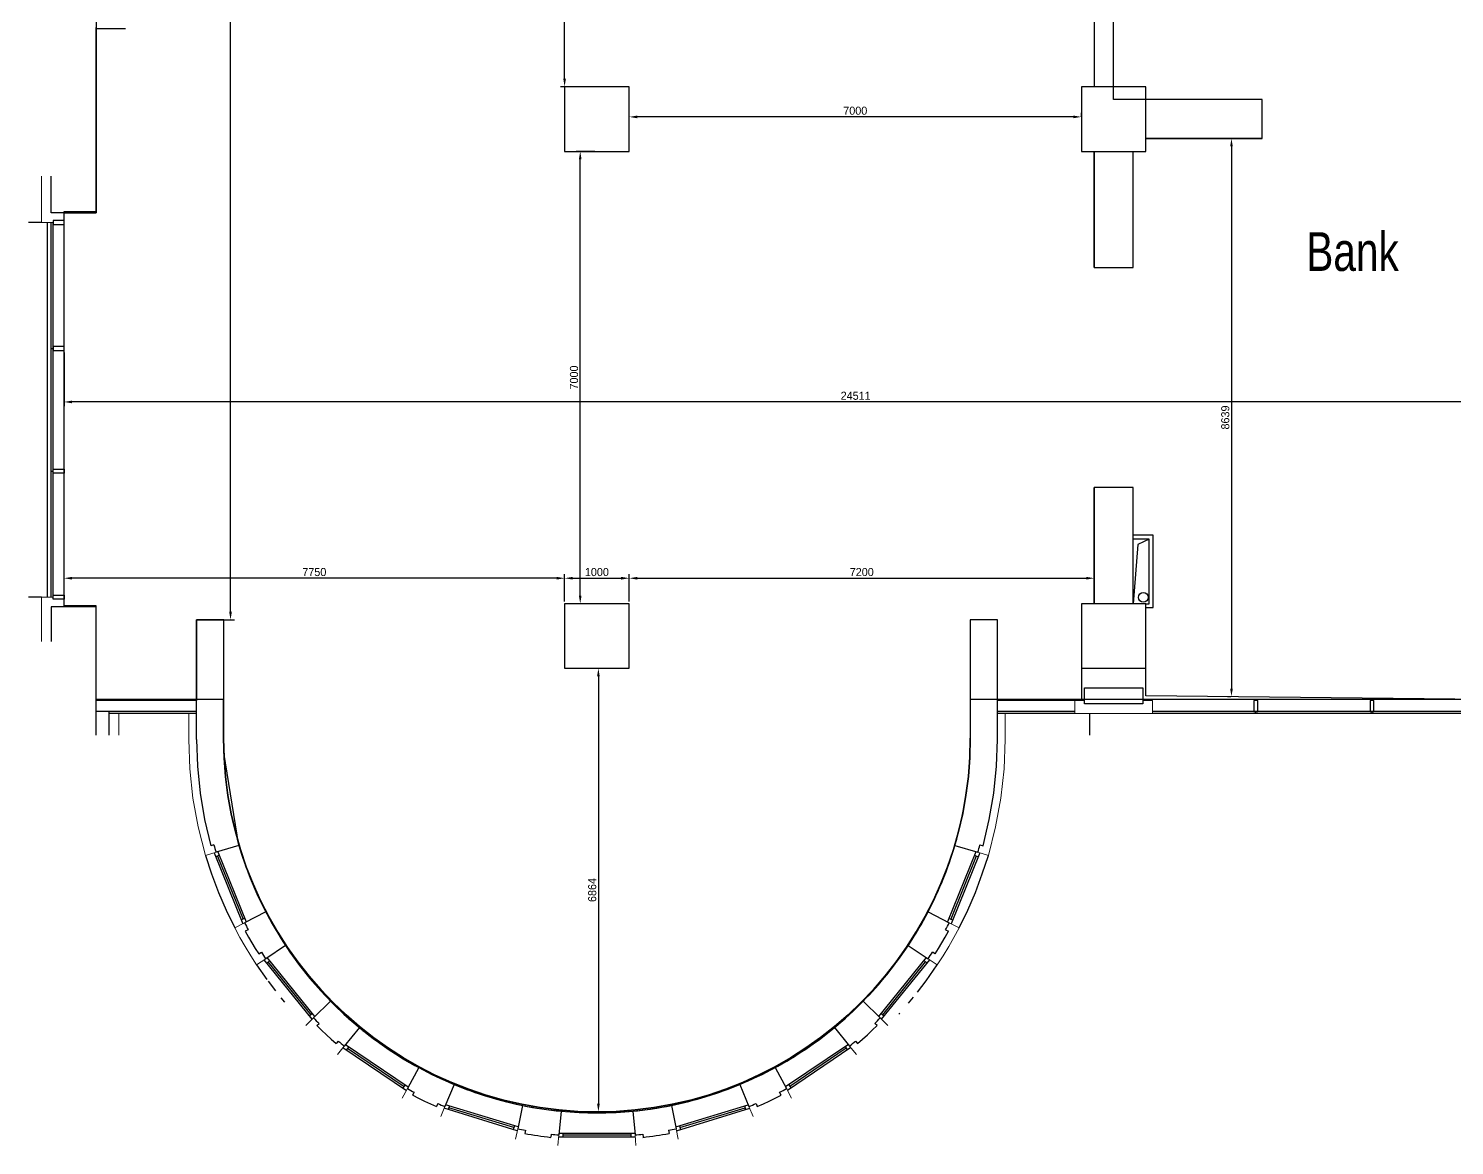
# Model space of a CAD drawing. Header units: millimetres. Extents: x 1342735 to 1378615, y 118976 to 154177.
# Drawn here: x 1342815 to 1364892, y 118976 to 136260 of the extents above; entities that cross this region are included whole.
import ezdxf

# ---------------------------------------------------------------- set-up
doc = ezdxf.new("R2010")
doc.units = ezdxf.units.MM
for name, color, linetype in [('Baca', 7, 'Continuous'), ('Divar-esas', 7, 'Continuous'), ('Divar-komek', 7, 'Continuous'), ('livnestok', 7, 'Continuous'), ('metal', 7, 'Continuous'), ('OFFICE_BOUNDARY', 3, 'Continuous'), ('Pencere', 7, 'Continuous'), ('Pillekan', 7, 'Continuous'), ('plita 2', 7, 'Continuous'), ('sutun1', 7, 'Continuous'), ('Tavan', 7, 'Continuous')]:
    doc.layers.add(name, color=color, linetype=linetype)
doc.layers.add('obl. keramogranit', color=138, linetype='Continuous', lineweight=18, true_color=0x005252)
doc.layers.add('obl. mis', color=205, linetype='Continuous', lineweight=18)
doc.styles.add('Yazilar', font='txt', dxfattribs={"width": 0.75})

msp = doc.modelspace()

# ---------------------------------------------------------------- linework, layer by layer
at = {"color": 0, "lineweight": -2, "transparency": 16777216}
for p, q in [((1345943, 127235), (1345943, 153455)), ((1351115, 135485), (1351115, 142235)), ((1351584, 135360), (1351053, 135360)), ((1352115, 134892), (1352115, 134956)), ((1358990, 134893), (1352240, 134893)), ((1359115, 134892), (1359115, 134956)), ((1361524, 134560), (1361377, 134560)), ((1351584, 134360), (1351294, 134360)), ((1351357, 127485), (1351357, 134235)), ((1361439, 134435), (1361439, 126046)), ((1343365, 131249), (1343365, 130419)), ((1367751, 130482), (1343490, 130482)), ((1343365, 127522), (1343365, 127817)), ((1350990, 127754), (1343490, 127754)), ((1351115, 127392), (1351115, 127817)), ((1351115, 127392), (1351115, 127817)), ((1351240, 127754), (1351990, 127754)), ((1352115, 127392), (1352115, 127817)), ((1352115, 127392), (1352115, 127817)), ((1352240, 127754), (1359190, 127754)), ((1359315, 127392), (1359315, 127817)), ((1351584, 127360), (1351294, 127360)), ((1345446, 127110), (1346006, 127110)), ((1351646, 126360), (1351700, 126360)), ((1351638, 126235), (1351638, 119622)), ((1361431, 125921), (1361377, 125921)), ((1351649, 119497), (1351700, 119497))]:
    msp.add_line(p, q, dxfattribs=at)
at = {"color": 18, "lineweight": -3, "true_color": 0x000000}
for p, q in [((1343865, 133427), (1343865, 136277)), ((1343365, 127327), (1343365, 133427)), ((1343365, 133427), (1343865, 133427)), ((1343865, 127327), (1343365, 127327)), ((1343865, 125877), (1343865, 127327)), ((1345835, 125877), (1343865, 125877)), ((1345835, 125272), (1345835, 125877)), ((1357815, 125877), (1357395, 125877)), ((1357395, 125877), (1357395, 125277)), ((1367126, 125877), (1357815, 125877))]:
    msp.add_line(p, q, dxfattribs=at)
msp.add_lwpolyline([(1345835, 125272), (1345843, 124975), (1345866, 124681), (1345903, 124392), (1345954, 124108), (1346018, 123828), (1346096, 123554), (1346187, 123286), (1346291, 123023), (1346407, 122767), (1346535, 122518), (1346674, 122276), (1346825, 122042), (1346986, 121816), (1347158, 121597), (1347339, 121388), (1347531, 121187), (1347732, 120996), (1347941, 120815), (1348160, 120643), (1348386, 120482), (1348621, 120332), (1348863, 120193), (1349112, 120065), (1349368, 119950), (1349631, 119847), (1349899, 119756), (1350173, 119678), (1350453, 119614), (1350738, 119563), (1351027, 119526), (1351320, 119504), (1351618, 119497), (1351915, 119504), (1352208, 119527), (1352498, 119564), (1352782, 119615), (1353062, 119679), (1353336, 119757), (1353604, 119848), (1353867, 119952), (1354123, 120067), (1354372, 120195), (1354614, 120334), (1354848, 120485), (1355075, 120646), (1355293, 120817), (1355503, 120999), (1355703, 121191), (1355895, 121391), (1356076, 121601), (1356248, 121819), (1356409, 122046), (1356559, 122280), (1356698, 122522), (1356826, 122772), (1356941, 123028), (1357045, 123290), (1357136, 123558), (1357213, 123833), (1357278, 124112), (1357329, 124397), (1357366, 124686), (1357388, 124979), (1357395, 125277)])
at = {"color": 0, "transparency": 16777216}
for points in [[(1351094, 135485), (1351136, 135485), (1351115, 135360)], [(1352240, 134914), (1352240, 134872), (1352115, 134893)], [(1358990, 134914), (1358990, 134872), (1359115, 134893)], [(1361419, 134435), (1361460, 134435), (1361439, 134560)], [(1351336, 134235), (1351377, 134235), (1351357, 134360)], [(1343490, 130503), (1343490, 130461), (1343365, 130482)], [(1343490, 127775), (1343490, 127733), (1343365, 127754)], [(1350990, 127775), (1350990, 127733), (1351115, 127754)], [(1351240, 127775), (1351240, 127733), (1351115, 127754)], [(1351990, 127775), (1351990, 127733), (1352115, 127754)], [(1352240, 127775), (1352240, 127733), (1352115, 127754)], [(1359190, 127775), (1359190, 127733), (1359315, 127754)], [(1351336, 127485), (1351377, 127485), (1351357, 127360)], [(1345922, 127235), (1345964, 127235), (1345943, 127110)], [(1351617, 126235), (1351659, 126235), (1351638, 126360)], [(1361419, 126046), (1361460, 126046), (1361439, 125921)], [(1351617, 119622), (1351659, 119622), (1351638, 119497)]]:
    msp.add_solid(points, dxfattribs=at)
at = {"layer": 'Baca'}
msp.add_lwpolyline([(1360165, 128360), (1359987, 128275), (1359915, 127360)], dxfattribs=at)
at = {"layer": 'Divar-esas'}
for p, q in [((1344065, 125690), (1343865, 125690)), ((1344065, 125327), (1344065, 125690))]:
    msp.add_line(p, q, dxfattribs=at)
at = {"layer": 'Divar-komek'}
for p, q in [((1343015, 133260), (1342815, 133260)), ((1343105, 133260), (1343105, 127460)), ((1343015, 127460), (1342815, 127460))]:
    msp.add_line(p, q, dxfattribs=at)
for points in [[(1345555, 123465), (1345649, 123177), (1345755, 122893), (1345876, 122615), (1346009, 122342)], [(1357221, 122342), (1357355, 122615), (1357475, 122893), (1357582, 123177), (1357675, 123465)], [(1346345, 121772), (1346503, 121545)], [(1356576, 121347), (1356712, 121523), (1356885, 121772)], [(1346523, 121518), (1346637, 121370)], [(1346722, 121261), (1346779, 121194)], [(1356437, 121178), (1356514, 121269)], [(1356289, 121008), (1356304, 121024)]]:
    msp.add_lwpolyline(points, dxfattribs=at)
at = {"layer": 'Divar-komek', "linetype": 'ByBlock'}
for start, end in [(196.5, 207.5), (332.5, 343.5), (213.5, 224.5), (315.5, 326.5), (230.5, 241.5), (298.5, 309.5), (247.5, 258.5), (281.5, 292.5), (264.5, 275.5)]:
    msp.add_arc((1351615, 125260), 5780, start, end, dxfattribs=at)
at = {"layer": 'livnestok', "linetype": 'ByBlock'}
msp.add_circle((1360075, 127457), 75, dxfattribs=at)
at = {"layer": 'metal'}
for p, q in [((1343165, 131310), (1343195, 131310)), ((1343165, 129410), (1343195, 129410)), ((1361815, 125660), (1361815, 125690)), ((1363615, 125660), (1363615, 125690))]:
    msp.add_line(p, q, dxfattribs=at)
for points in [[(1343195, 133230), (1343365, 133230), (1343365, 133290), (1343195, 133290)], [(1343195, 131280), (1343365, 131280), (1343365, 131340), (1343195, 131340)], [(1343195, 129440), (1343365, 129440), (1343365, 129380), (1343195, 129380)], [(1343195, 127490), (1343365, 127490), (1343365, 127430), (1343195, 127430)], [(1361845, 125690), (1361845, 125860), (1361785, 125860), (1361785, 125690)], [(1363645, 125690), (1363645, 125860), (1363585, 125860), (1363585, 125690)]]:
    msp.add_lwpolyline(points, close=True, dxfattribs=at)
at = {"layer": 'obl. keramogranit'}
for p, q in [((1343015, 133977), (1343015, 133260)), ((1343365, 133290), (1343365, 133410)), ((1343195, 133260), (1343015, 133260)), ((1343015, 127460), (1343015, 126777)), ((1343195, 127460), (1343015, 127460)), ((1343365, 127430), (1343365, 127310)), ((1359015, 125660), (1359015, 125860)), ((1359015, 125860), (1359165, 125860)), ((1360215, 125860), (1360065, 125860)), ((1360215, 125660), (1360215, 125860)), ((1344215, 125327), (1344215, 125660)), ((1360215, 125660), (1359015, 125660))]:
    msp.add_line(p, q, dxfattribs=at)
at = {"layer": 'obl. mis'}
for p, q in [((1345295, 125260), (1345295, 125660)), ((1357935, 125260), (1357935, 125660)), ((1345718, 123514), (1345555, 123465)), ((1357512, 123514), (1357675, 123465)), ((1346160, 122421), (1346009, 122342)), ((1357070, 122421), (1357221, 122342)), ((1346345, 121772), (1346487, 121866)), ((1356885, 121772), (1356744, 121866)), ((1347229, 120950), (1347109, 120832)), ((1356002, 120950), (1356121, 120832)), ((1347703, 120515), (1347597, 120386)), ((1355527, 120515), (1355634, 120386)), ((1348601, 119709), (1348681, 119856)), ((1354629, 119709), (1354550, 119856)), ((1349262, 119578), (1349198, 119426)), ((1353969, 119578), (1354032, 119426)), ((1350389, 119234), (1350356, 119072)), ((1352841, 119234), (1352874, 119072)), ((1351010, 118976), (1351026, 119139)), ((1352220, 118976), (1352205, 119139))]:
    msp.add_line(p, q, dxfattribs=at)
for points in [[(1345295, 125260), (1345312, 124805), (1345361, 124353), (1345442, 123906), (1345555, 123465)], [(1357675, 123465), (1357788, 123906), (1357870, 124353), (1357919, 124805), (1357935, 125260)], [(1346009, 122342), (1346088, 122196), (1346170, 122053), (1346256, 121911), (1346345, 121772)], [(1356885, 121772), (1356975, 121911), (1357061, 122053), (1357143, 122196), (1357221, 122342)]]:
    msp.add_lwpolyline(points, dxfattribs=at)
at = {"layer": 'OFFICE_BOUNDARY'}
msp.add_lwpolyline([(1367126, 125877), (1357815, 125877), (1357395, 125877), (1357395, 125277), (1357388, 124979), (1357366, 124686), (1357329, 124397), (1357278, 124112), (1357213, 123833), (1357136, 123558), (1357045, 123290), (1356941, 123028), (1356826, 122772), (1356698, 122522), (1356559, 122280), (1356409, 122046), (1356248, 121819), (1356076, 121601), (1355895, 121391), (1355703, 121191), (1355503, 120999), (1355293, 120817), (1355075, 120646), (1354848, 120485), (1354614, 120334), (1354372, 120195), (1354123, 120067), (1353867, 119952), (1353604, 119848), (1353336, 119757), (1353062, 119679), (1352782, 119615), (1352498, 119564), (1352208, 119527), (1351915, 119504), (1351618, 119497), (1351320, 119504), (1351027, 119526), (1350738, 119563), (1350453, 119614), (1350173, 119678), (1349899, 119756), (1349631, 119847), (1349368, 119950), (1349112, 120065), (1348863, 120193), (1348621, 120332), (1348386, 120482), (1348160, 120643), (1347941, 120815), (1347732, 120996), (1347531, 121187), (1347339, 121388), (1347158, 121597), (1346986, 121816), (1346825, 122042), (1346674, 122276), (1346535, 122518), (1346407, 122767), (1346291, 123023), (1346187, 123286), (1346096, 123554), (1346018, 123828), (1345954, 124108), (1345903, 124392), (1345866, 124681), (1345843, 124975), (1345835, 125272), (1345835, 125877), (1343865, 125877), (1343865, 127327), (1343365, 127327), (1343365, 133427), (1343865, 133427), (1343865, 136277)], dxfattribs=at)
at = {"layer": 'Pencere'}
for p, q in [((1343165, 127460), (1343165, 133260)), ((1343195, 127460), (1343195, 133260)), ((1345415, 125690), (1344065, 125690)), ((1345415, 125660), (1344065, 125660)), ((1359015, 125690), (1357815, 125690)), ((1359015, 125660), (1357815, 125660)), ((1367015, 125690), (1360215, 125690)), ((1367015, 125660), (1360215, 125660)), ((1345770, 123467), (1345714, 123444)), ((1345742, 123455), (1346137, 122479)), ((1357488, 123455), (1357094, 122479)), ((1357460, 123467), (1357516, 123444)), ((1346164, 122490), (1346109, 122468)), ((1357066, 122490), (1357122, 122468)), ((1346550, 121836), (1346503, 121798)), ((1347189, 120999), (1346526, 121817)), ((1356041, 120999), (1356704, 121817)), ((1356681, 121836), (1356727, 121798)), ((1347213, 121018), (1347166, 120980)), ((1356018, 121018), (1356064, 120980)), ((1347772, 120505), (1347739, 120455)), ((1347756, 120480), (1348629, 119891)), ((1355475, 120480), (1354602, 119891)), ((1355458, 120505), (1355492, 120455)), ((1348645, 119916), (1348612, 119866)), ((1354585, 119916), (1354619, 119866)), ((1349331, 119589), (1349313, 119532)), ((1350329, 119252), (1349322, 119560)), ((1352901, 119252), (1353909, 119560)), ((1353900, 119589), (1353917, 119532)), ((1350338, 119281), (1350320, 119224)), ((1352893, 119281), (1352910, 119224)), ((1351089, 119169), (1351089, 119109)), ((1351089, 119139), (1352142, 119139)), ((1352142, 119169), (1352142, 119109))]:
    msp.add_line(p, q, dxfattribs=at)
at = {"layer": 'Pencere', "linetype": 'ByBlock'}
for p, q in [((1345690, 123505), (1346133, 122407)), ((1345747, 123522), (1346187, 122435)), ((1357483, 123522), (1357043, 122435)), ((1357541, 123505), (1357097, 122407)), ((1347250, 120971), (1346512, 121883)), ((1355980, 120971), (1356718, 121883)), ((1347207, 120929), (1346462, 121849)), ((1356023, 120929), (1356769, 121849)), ((1347723, 120538), (1348695, 119882)), ((1355508, 120538), (1354535, 119882)), ((1347684, 120492), (1348666, 119829)), ((1355546, 120492), (1354564, 119829)), ((1350383, 119204), (1349250, 119551)), ((1350395, 119263), (1349273, 119606)), ((1352835, 119263), (1353957, 119606)), ((1352847, 119204), (1353980, 119551)), ((1351023, 119109), (1352208, 119109)), ((1351029, 119169), (1352202, 119169))]:
    msp.add_line(p, q, dxfattribs=at)
at = {"layer": 'Pillekan'}
msp.add_line((1359245, 125327), (1359245, 125660), dxfattribs=at)
at = {"layer": 'plita 2'}
for p, q in [((1345415, 125860), (1343865, 125860)), ((1359165, 125860), (1357815, 125860))]:
    msp.add_line(p, q, dxfattribs=at)
msp.add_lwpolyline([(1360115, 127360), (1360165, 127360), (1360165, 128360), (1359915, 128360)], dxfattribs=at)
at = {"layer": 'sutun1', "color": 22}
for p, q in [((1359315, 136950), (1359315, 135360)), ((1359613, 135160), (1359615, 136960)), ((1343865, 133410), (1343865, 136260)), ((1343865, 136260), (1344315, 136260)), ((1359315, 135360), (1359115, 135360)), ((1359115, 135360), (1359115, 134360)), ((1359315, 135360), (1359315, 135360)), ((1361915, 135160), (1359613, 135160)), ((1359613, 135160), (1359613, 135160)), ((1361915, 134560), (1361915, 135160)), ((1360115, 134360), (1360115, 134560)), ((1360115, 134560), (1361915, 134560)), ((1359115, 134360), (1359315, 134360)), ((1359315, 134360), (1359315, 132560)), ((1359915, 132560), (1359915, 134360)), ((1359915, 134360), (1360115, 134360)), ((1343365, 127310), (1343365, 133410)), ((1343365, 133410), (1343865, 133410)), ((1359315, 132560), (1359915, 132560)), ((1359915, 129160), (1359315, 129160)), ((1359315, 129160), (1359315, 127360)), ((1359915, 128420), (1359915, 129160)), ((1360225, 128420), (1359915, 128420)), ((1360225, 128360), (1360225, 128420)), ((1360225, 127300), (1360225, 128360)), ((1343865, 127310), (1343365, 127310)), ((1343365, 127310), (1343365, 127310)), ((1343865, 125860), (1343865, 127310)), ((1359315, 127360), (1359115, 127360)), ((1359115, 127360), (1359115, 125860)), ((1360115, 125935), (1360115, 127300)), ((1360115, 127300), (1360225, 127300)), ((1345839, 127110), (1345415, 127110)), ((1345415, 127110), (1345415, 125860)), ((1345839, 125055), (1345839, 127110)), ((1357815, 127110), (1357395, 127110)), ((1357395, 127110), (1357395, 125260)), ((1357815, 125860), (1357815, 127110)), ((1344008, 125860), (1343865, 125860)), ((1345415, 125860), (1344008, 125860)), ((1359115, 125860), (1357815, 125860)), ((1367090, 125860), (1360115, 125935)), ((1346073, 123619), (1345839, 125055))]:
    msp.add_line(p, q, dxfattribs=at)
at = {"layer": 'sutun1'}
for p, q in [((1343865, 136510), (1343865, 133410)), ((1361915, 135160), (1360115, 135160)), ((1361915, 135160), (1360115, 135160)), ((1361915, 134560), (1360115, 134560)), ((1361915, 134560), (1360115, 134560)), ((1359315, 132560), (1359315, 134360)), ((1359915, 132560), (1359915, 134360)), ((1343165, 133410), (1343165, 133977)), ((1343865, 133410), (1343165, 133410)), ((1359315, 132560), (1359915, 132560)), ((1359315, 127360), (1359315, 129160)), ((1359915, 129160), (1359315, 129160)), ((1359915, 127360), (1359915, 129160)), ((1343865, 127310), (1343165, 127310)), ((1343165, 127310), (1343165, 126777)), ((1343865, 125327), (1343865, 127310)), ((1345415, 125260), (1345415, 127110)), ((1345415, 127110), (1345835, 127110)), ((1345835, 127110), (1345835, 125260)), ((1357815, 127110), (1357395, 127110)), ((1357395, 127110), (1357395, 125260)), ((1357815, 125260), (1357815, 127110)), ((1345685, 123629), (1345638, 123615)), ((1357545, 123629), (1357593, 123615)), ((1346073, 123619), (1345718, 123514)), ((1357157, 123619), (1357512, 123514)), ((1346488, 122591), (1346160, 122421)), ((1356742, 122591), (1357070, 122421)), ((1346217, 122315), (1346172, 122292)), ((1357014, 122315), (1357058, 122292)), ((1346380, 121939), (1346422, 121967)), ((1346795, 122070), (1346487, 121866)), ((1356435, 122070), (1356744, 121866)), ((1356851, 121939), (1356809, 121967)), ((1347493, 121209), (1347229, 120950)), ((1355738, 121209), (1356002, 120950)), ((1347278, 120830), (1347314, 120865)), ((1347939, 120800), (1347703, 120515)), ((1355292, 120800), (1355527, 120515)), ((1355952, 120830), (1355917, 120865)), ((1347611, 120592), (1347580, 120554)), ((1355619, 120592), (1355651, 120554)), ((1348857, 120181), (1348681, 119856)), ((1354373, 120181), (1354550, 119856)), ((1349403, 119920), (1349262, 119578)), ((1353827, 119920), (1353969, 119578)), ((1348763, 119755), (1348787, 119799)), ((1354468, 119755), (1354444, 119799)), ((1349151, 119626), (1349132, 119579)), ((1350463, 119596), (1350389, 119234)), ((1351061, 119507), (1351026, 119139)), ((1352169, 119507), (1352205, 119139)), ((1352768, 119596), (1352841, 119234)), ((1354079, 119626), (1354098, 119579)), ((1350507, 119211), (1350497, 119162)), ((1350906, 119151), (1350902, 119102)), ((1352324, 119151), (1352329, 119102)), ((1352723, 119211), (1352733, 119162))]:
    msp.add_line(p, q, dxfattribs=at)
for points in [[(1351115, 134360), (1352115, 134360), (1352115, 135360), (1351115, 135360)], [(1359115, 134360), (1360115, 134360), (1360115, 135360), (1359115, 135360)], [(1351115, 126360), (1352115, 126360), (1352115, 127360), (1351115, 127360)], [(1359115, 126360), (1360115, 126360), (1360115, 127360), (1359115, 127360)], [(1359165, 126060), (1360065, 126060), (1360065, 125810), (1359165, 125810)]]:
    msp.add_lwpolyline(points, close=True, dxfattribs=at)
for points in [[(1361915, 134560), (1361915, 135160)], [(1345415, 125260), (1345429, 124844), (1345471, 124430), (1345541, 124020), (1345638, 123615)], [(1346073, 123619), (1346155, 123364), (1346248, 123115), (1346351, 122872), (1346465, 122636), (1346588, 122407), (1346721, 122185), (1346862, 121969), (1347013, 121762), (1347172, 121562), (1347340, 121370), (1347515, 121185), (1347698, 121010), (1347888, 120842), (1348085, 120683), (1348289, 120533), (1348499, 120392), (1348715, 120261), (1348936, 120139), (1349163, 120026), (1349395, 119924), (1349631, 119831), (1349872, 119749), (1350116, 119677), (1350365, 119616), (1350616, 119566), (1350871, 119528), (1351129, 119500), (1351388, 119484), (1351650, 119480), (1351914, 119488), (1352179, 119508), (1352445, 119540), (1352709, 119585), (1352969, 119641), (1353223, 119708), (1353473, 119786), (1353718, 119876), (1353957, 119975), (1354190, 120085), (1354417, 120204), (1354638, 120333), (1354852, 120471), (1355060, 120618), (1355260, 120774), (1355453, 120938), (1355638, 121110), (1355816, 121290), (1355986, 121478), (1356147, 121673), (1356300, 121874), (1356443, 122082), (1356578, 122297), (1356704, 122518), (1356819, 122744), (1356925, 122976), (1357021, 123213), (1357107, 123455), (1357182, 123701), (1357246, 123952), (1357299, 124207), (1357341, 124465), (1357371, 124727), (1357389, 124992), (1357395, 125260)], [(1357593, 123615), (1357690, 124020), (1357759, 124430), (1357801, 124844), (1357815, 125260)], [(1346172, 122292), (1346222, 122202), (1346273, 122114), (1346326, 122026), (1346380, 121939)], [(1356851, 121939), (1356905, 122026), (1356957, 122114), (1357008, 122202), (1357058, 122292)], [(1347278, 120830), (1347352, 120759), (1347427, 120689), (1347503, 120621), (1347580, 120554)], [(1355651, 120554), (1355728, 120621), (1355804, 120689), (1355879, 120759), (1355952, 120830)], [(1348763, 119755), (1348854, 119709), (1348946, 119664), (1349039, 119621), (1349132, 119579)], [(1354098, 119579), (1354192, 119621), (1354284, 119664), (1354376, 119709), (1354468, 119755)]]:
    msp.add_lwpolyline(points, dxfattribs=at)
for radius, start, end in [(5780, 180, 196.5), (5780, 343.5, 0.0001), (6150, 195.382, 196.5), (6150, 343.5, 344.618), (5780, 207.5, 213.5), (5780, 326.5, 332.5), (6150, 207.5, 208.618), (6150, 331.382, 332.5), (6150, 212.382, 213.5), (6150, 326.5, 327.618), (5780, 224.5, 230.5), (5780, 309.5, 315.5), (6150, 224.5, 225.618), (6150, 314.382, 315.5), (6150, 229.382, 230.5), (6150, 309.5, 310.618), (5780, 241.5, 247.5), (5780, 292.5, 298.5), (6150, 241.5, 242.618), (6150, 297.382, 298.5), (6150, 246.382, 247.5), (5780, 258.5, 264.5), (5780, 275.5, 281.5), (6150, 292.5, 293.618), (6150, 258.5, 259.618), (6150, 280.382, 281.5), (6200, 259.609, 263.391), (6150, 263.382, 264.5), (6150, 275.5, 276.618), (6200, 276.609, 280.391)]:
    msp.add_arc((1351615, 125260), radius, start, end, dxfattribs=at)
at = {"layer": 'Tavan'}
msp.add_lwpolyline([(1360115, 127300), (1360225, 127300), (1360225, 128420), (1359915, 128420)], dxfattribs=at)

# ---------------------------------------------------------------- texts
at = {"color": 0, "transparency": 16777216, "char_height": 125, "attachment_point": 5}
for s, insert in [('7000', (1355615, 134988)), ('24511', (1355621, 130577)), ('7750', (1347240, 127849)), ('1000', (1351615, 127849)), ('7200', (1355715, 127849))]:
    msp.add_mtext(s, dxfattribs=dict(at, insert=insert))
at = {"color": 0, "transparency": 16777216, "char_height": 125, "attachment_point": 5, "rotation": 90}
for s, insert in [('7000', (1351261, 130860)), ('8639', (1361344, 130241)), ('6864', (1351543, 122929))]:
    msp.add_mtext(s, dxfattribs=dict(at, insert=insert))
at = {"layer": 'Divar-esas', "insert": (1362597, 133109), "char_height": 600, "attachment_point": 1, "style": 'Yazilar'}
msp.add_mtext_dynamic_manual_height_columns('{\\f@Arial Unicode MS|b0|i0|c0|p34;Bank}', width=5488.74, gutter_width=250, heights=[-610], dxfattribs=at)

doc.saveas('drawing.dxf')
